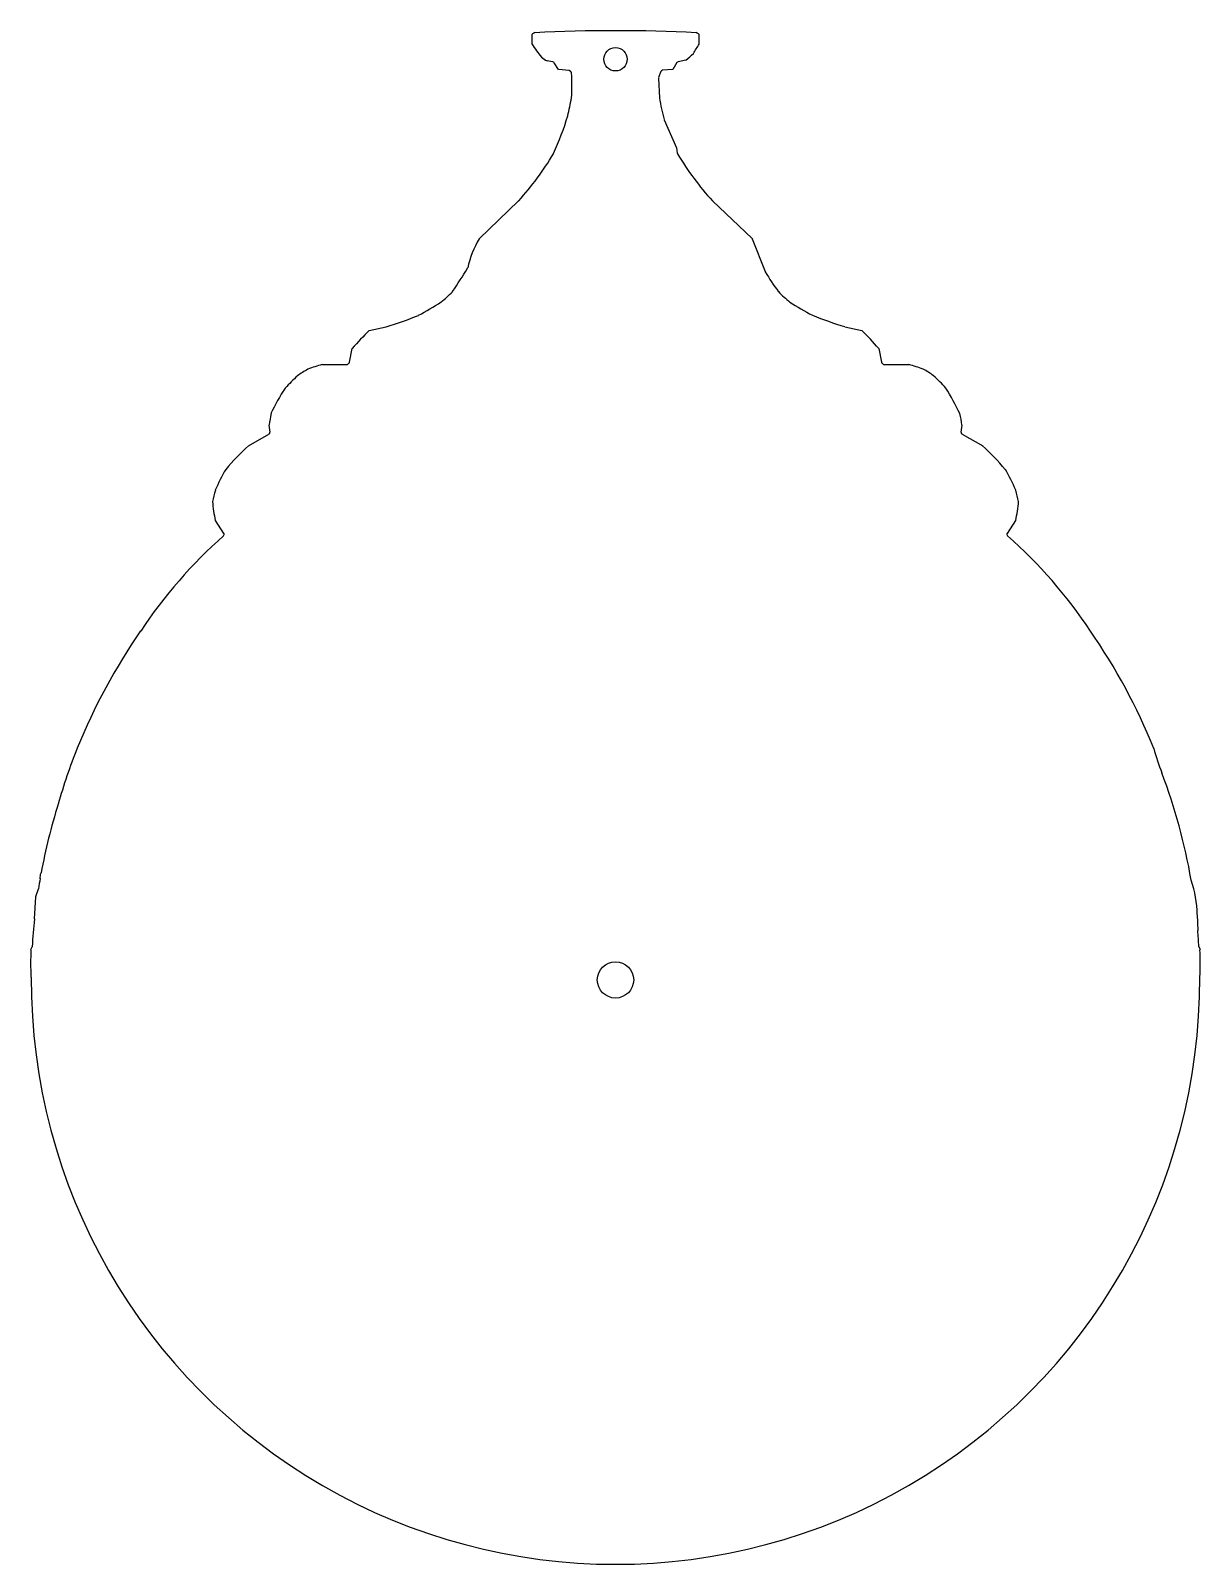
# Model space of a CAD drawing. Header units: millimetres. Extents: x -45 to 45, y -45 to 73.
import ezdxf

# ---------------------------------------------------------------- set-up
doc = ezdxf.new("R2010")
doc.units = ezdxf.units.MM
doc.layers.add('CUT_INNER', color=6, linetype='Continuous')
doc.layers.add('CUT_OUTER', color=1, linetype='Continuous')

msp = doc.modelspace()

# ---------------------------------------------------------------- linework, layer by layer
at = {"layer": 'CUT_INNER'}
for centre, radius in [((0, 70.88), 0.9), ((0, 0), 1.4)]:
    msp.add_circle(centre, radius, dxfattribs=at)
at = {"layer": 'CUT_OUTER'}
for points in [[(-4.84, 70.68), (-5.27, 70.75), (-5.28, 70.75)], [(-3.58, 70.02), (-4.4, 70.09), (-4.4, 70.09), (-4.4, 70.09), (-4.73, 70.61)], [(-3.43, 69.92), (-3.49, 69.98)], [(3.5, 69.93), (3.32, 69.47)], [(4.73, 70.62), (4.41, 70.09), (4.4, 70.09), (4.4, 70.09), (3.63, 70.03)], [(5.42, 70.82), (5.42, 70.82), (4.83, 70.69)], [(3.31, 69.41), (3.38, 67.92), (3.39, 67.91)], [(3.75, 66.23), (3.76, 66.22), (4.69, 64.05), (4.7, 64.05), (4.7, 64.05), (4.76, 63.64)], [(-4.78, 63.6), (-4.77, 63.61)], [(-10.52, 57.06), (-10.51, 57.06), (-7.47, 59.97), (-7.45, 59.98)], [(7.47, 59.97), (10.52, 57.07), (10.52, 57.06), (10.52, 57.06), (11.53, 54.53), (11.54, 54.52)], [(-11.39, 54.8), (-11.39, 54.81), (-11.38, 54.83)], [(-12.56, 52.98), (-12.55, 52.99)], [(-18.96, 50), (-18.96, 50), (-17.66, 50.29)], [(17.66, 50.29), (18.96, 50), (18.96, 50)], [(-20.48, 47.57), (-20.27, 48.62), (-20.27, 48.62)], [(20.27, 48.62), (20.27, 48.62), (20.48, 47.57)], [(-22.6, 47.38), (-22.6, 47.38), (-20.7, 47.38)], [(-20.59, 47.43), (-20.52, 47.5)], [(20.52, 47.5), (20.59, 47.43)], [(20.7, 47.38), (22.6, 47.38), (22.6, 47.38)], [(-26.61, 42.17), (-26.68, 42.72), (-26.68, 42.72)], [(26.68, 42.72), (26.68, 42.72), (26.61, 42.17)], [(-28.28, 41.12), (-28.27, 41.12), (-26.69, 42.02)], [(26.69, 42.02), (28.28, 41.12), (28.28, 41.12)], [(-30.16, 34.38), (-30.82, 35.37), (-30.82, 35.37)], [(30.83, 35.37), (30.82, 35.37), (30.17, 34.38)], [(-44.32, 7.79), (-44.29, 8.15), (-44.29, 8.15), (-44.29, 8.15), (-44.24, 8.23), (-44.24, 8.24)], [(-44.75, 4.7), (-44.65, 6.4), (-44.65, 6.4), (-44.65, 6.41), (-44.45, 7.02)], [(44.8, 5.02), (44.8, 5.02), (44.84, 3.81)], [(-45.02, 2.33), (-45.02, 2.33), (-44.93, 2.55)], [(44.93, 2.56), (45.02, 2.33), (45.02, 2.33)], [(-45, 0.2), (-45.01, 0.21), (-45.02, 0.22)], [(45.02, 0.22), (45.02, 0.21), (45, 0.2)]]:
    msp.add_lwpolyline(points, dxfattribs=at)
for centre, radius, start, end in [((0.56, 72.42), 7.01, 177.0274, 182.9759), ((-4.87, 70.67), 2.64, 120.8919, 126.5964), ((5.11, 79.53), 13.75, 212.9122, 218.1304), ((0, -53.73), 126.81, 87.1871, 92.8129), ((-1.82, 76.51), 9.38, 326.4614, 331.6458), ((4.87, 70.67), 2.64, 53.4048, 59.1069), ((-0.93, 72.42), 7.38, 357.1774, 2.8267), ((-2.23, 75.79), 5.89, 233.7683, 238.8773), ((0.84, 76.64), 7.41, 308.1874, 314.1742), ((-4.86, 70.54), 0.15, 32.0133, 81.9053), ((-3.6, 69.87), 0.15, 44.9114, 85.229), ((-3.53, 69.81), 0.15, 5.6139, 44.9114), ((-21.72, 68.87), 18.36, 357.0033, 2.9915), ((3.64, 69.88), 0.15, 94.771, 159.4537), ((4.86, 70.54), 0.15, 102.508, 147.9867), ((3.46, 69.41), 0.15, 159.4537, 182.7303), ((-21.54, 71), 18.41, 345.9266, 350.3248), ((23.46, 71.4), 20.38, 189.867, 194.6843), ((-30.87, 75.07), 28.51, 336.3113, 342.5636), ((-24.52, 75.42), 23.01, 317.8763, 329.0996), ((4.91, 63.67), 0.15, 189.4719, 213.027), ((24.46, 75.37), 22.93, 210.9112, 222.1899), ((-3.93, 53.22), 7.62, 149.7493, 167.8594), ((-32.73, 67.18), 24.66, 324.888, 329.8777), ((26.61, 63.46), 17.53, 210.688, 216.6943), ((-24.99, 70), 21.23, 297.5378, 302.9967), ((-20.37, 60.63), 10.93, 309.4033, 315.5809), ((19.55, 59.74), 9.72, 223.9875, 230.9771), ((23.77, 67.91), 18.82, 236.6525, 242.813), ((-23.64, 71.19), 21.74, 285.9604, 292.9046), ((25.61, 76.78), 27.65, 247.8386, 253.2965), ((-4.86, 35.33), 20.35, 133.8679, 139.2324), ((5.68, 36.11), 19.22, 40.6096, 46.29), ((-18.7, 33.84), 14.09, 106.068, 110.7505), ((-20.7, 47.53), 0.15, 270, 315.0886), ((-20.63, 47.6), 0.15, 315.0886, 348.6719), ((20.63, 47.6), 0.15, 191.3281, 224.9114), ((20.7, 47.53), 0.15, 224.9114, 270), ((19.77, 37.07), 10.69, 68.4918, 74.66), ((-14.72, 35.79), 14.5, 132.3537, 137.6408), ((-19.44, 39.45), 8.68, 119.3633, 125.6325), ((19.96, 40.27), 7.72, 53.9984, 61.0537), ((16.34, 37.41), 12.22, 41.8651, 48.1402), ((-8.8, 35.03), 19.7, 147.6717, 154.2166), ((4.67, 32.74), 24.41, 26.4156, 31.696), ((-17.08, 41.58), 9.66, 167.9196, 173.1733), ((18.98, 41.89), 7.74, 6.1748, 12.732), ((-26.76, 42.15), 0.15, 299.4739, 6.3532), ((26.76, 42.15), 0.15, 173.6468, 240.5261), ((-11.07, 22.86), 25.09, 133.2898, 139.0525), ((10.46, 22.27), 25.94, 41.0417, 46.6159), ((-15.83, 31.21), 16.34, 150.2961, 156.576), ((14.54, 30.56), 17.79, 23.6794, 29.4484), ((-22.11, 35.06), 9.1, 163.1342, 168.8017), ((-17.72, 38.08), 13.38, 185.3743, 191.682), ((22.99, 35.28), 8.2, 10.8866, 17.1775), ((16.2, 38.31), 14.92, 348.6437, 354.3001), ((-30.29, 34.3), 0.15, 315.0038, 33.701), ((30.29, 34.3), 0.15, 146.299, 224.9962), ((-5.96, 6.64), 36.68, 131.323, 146.5605), ((5.96, 6.64), 36.69, 33.4299, 48.6762), ((1.01, 0.72), 45.78, 145.1788, 158.0439), ((-1, 0.72), 45.77, 21.943, 34.8133), ((-5.13, 3.04), 39.22, 157.8427, 164.4944), ((60.41, 23.09), 19.67, 195.5201, 201.3223), ((0.01, 0), 44.99, 9.8114, 20.7427), ((-0.04, 0.01), 44.96, 162.5006, 169.4548), ((-4.7, 0.79), 40.23, 169.9662, 171.0897), ((36.53, 4.95), 8.27, 0.4934, 19.1766), ((-0.34, 0.03), 44.66, 174.0043, 176.7611), ((1.54, 0.11), 43.46, 3.2281, 4.878), ((-23.6, 1.27), 21.45, 177.1801, 182.8203), ((22.91, 1.27), 22.13, 357.2668, 2.7328), ((0, 0), 45, 179.74, 0.2588)]:
    msp.add_arc(centre, radius, start, end, dxfattribs=at)

doc.saveas('drawing.dxf')
